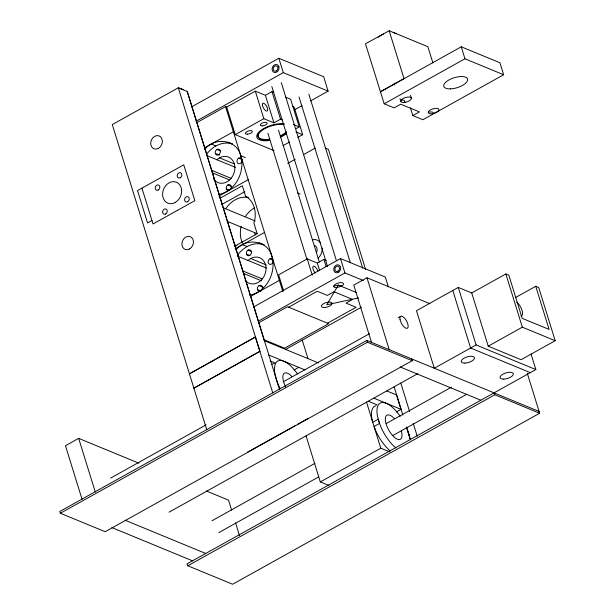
<?xml version="1.0" encoding="UTF-8"?>
<svg xmlns="http://www.w3.org/2000/svg" width="615" height="615" viewBox="0 0 615 615"><rect width="100%" height="100%" fill="white"/><g stroke="black" fill="none" stroke-linecap="round" stroke-linejoin="round"><path stroke-width="0.92" d="M433.652 113.444L433.683 113.198A5.52 2.306 -17.2 0 0 429.378 112.099L428.301 112.345M241.241 226.458L240.749 228.18A24.854 20.157 -67.6 0 0 242.479 243.171M404.27 102.451L404.616 101.898A5.52 2.306 -17.2 0 0 401.71 100.022L401.157 100.084M204.764 149.36C214.435 136.684 236.86 139.428 240.78 155.741C245.408 171.639 235.407 191.58 218.51 194.486M206.394 154.549C212.037 146.508 222.538 140.712 232.385 143.964L227.904 142.119M235.929 250.021C245.593 237.344 268.017 240.088 271.938 256.401C276.573 272.307 266.572 292.24 249.675 295.146M237.551 255.21C243.194 247.168 253.703 241.372 263.543 244.632M191.557 106.887L278.841 58.264L323.667 76.737L328.118 91.12L310.49 100.937M196.008 121.263L283.292 72.647L328.118 91.12M196.5 122.8L225.574 106.61L226.689 107.072L235.222 134.631L274.067 150.644M226.689 107.072L255.302 91.135L265.388 95.287L273.921 122.854L280.525 119.172L282.216 119.871M265.388 95.287L271.991 91.612L273.69 92.312M204.833 147.662L233.362 131.771M235.222 134.631L263.835 118.695L273.921 122.854M294.547 109.816L302.096 105.611M295.9 128.712L299.197 126.867L290.664 99.307L285.575 97.208M283.061 145.632L289.604 141.988M297.775 137.437L302.68 134.7L294.147 107.141L292.463 106.449M432.922 62.976L427.879 46.702L389.187 30.75L365.487 43.803L380.477 91.804L461.242 46.809L499.941 62.761L503.654 74.746L422.882 119.733L412.796 115.574L410.413 107.871M151.951 220.493L147.546 222.945L137.529 190.589L183.747 164.843L194.84 200.667L177.704 210.215M177.42 210.368L153.02 223.96L141.934 188.136M380.477 91.804L384.183 103.789L464.955 58.794L503.654 74.746M218.855 196.054L248.199 179.711M219.855 198.307L242.341 185.784L245.654 196.485L248.168 197.992A24.854 20.157 -67.6 0 1 254.841 219.563L253.864 223.014L257.178 233.715L234.692 246.238M287.728 163.413L295.246 159.224M303.602 154.573L315.303 148.054M221.492 204.634L244.808 191.642M412.796 115.574L419.399 111.899L400.719 104.204L394.115 107.879L384.183 103.789M235.176 248.783L264.519 232.432M319.546 270.246L317.325 263.059L307.239 258.9L278.626 274.836L283.63 291.018M250.828 296.261L279.356 280.371M317.325 263.059L323.921 259.384L326.473 260.429M253.711 306.893L340.487 258.561L385.313 277.034L388.373 286.921M258.162 321.276L344.938 272.937L363.396 280.548M258.454 322.921L287.52 306.731L328.61 323.667L284.591 348.182L263.612 339.542M288.643 307.193L317.255 291.256L327.334 295.415L333.937 291.733L352.618 299.436L346.014 303.11L356.1 307.269L327.488 323.206M255.394 337.035L189.443 373.828L255.394 337.035L259.907 351.388L193.886 388.173L259.83 351.373M138.967 463.218L78.666 438.372L65.467 445.729L82.087 499.426M429.939 303.718L366.978 277.772L353.779 285.129L371.522 342.463M285.468 349.505L361.389 307.216M294.047 369.984L298.759 367.355L304.963 369.899M110.562 478.147L206.117 424.834M283.238 381.807L369.577 333.645M398.074 317.74L400.588 316.341M515.923 297.314L535.734 286.283L538.725 287.512L555.191 340.718L521.082 359.721L488.21 346.176L471.743 292.963L458.29 287.42L416.478 310.713L434.282 368.239L476.102 344.946L535.857 369.577L187.022 563.886L187.806 565.777L232.624 584.25L539.647 413.234L527.255 373.205M539.094 411.435L366.824 340.433L59.809 511.457L60.362 513.256L105.188 531.729L412.204 360.705L411.65 358.906M60.362 513.256L367.386 342.232L412.204 360.705M471.743 292.963L505.853 273.967L508.843 275.197L522.197 318.339L549.087 329.417L535.734 286.283M247.637 452.117L295.684 425.319M297.337 424.396L308.107 418.385M169.064 512.172L417.885 373.566M488.21 346.176L522.327 327.172L555.191 340.718M396.321 411.965L401.034 409.336L396.583 394.961L386.827 390.956M211.952 520.782L314.957 463.318M386.135 423.612L451.448 387.166M218.848 532.598L318.501 477.002M393.031 435.42L466.724 394.307M306.032 435.804L320.307 481.929L380.777 448.189L389.672 451.841M187.806 565.777L494.829 394.761L539.647 413.234M380.324 91.743L404.024 78.682L389.187 30.75M341.648 286.121L338.258 285.122L336.774 287.651A5.104 2.137 -17.2 0 1 334.468 284.999A5.104 2.137 -17.2 0 1 341.932 282.662A5.104 2.137 -17.2 0 1 341.648 286.121L336.805 287.628L326.773 304.779L358.637 297.898M383.522 34.017L379.247 36.4A10.355 4.328 -17.2 0 0 378.225 37.292M229.08 190.427L229.718 190.12M333.753 286.083L338.258 285.122L356.223 292.402M393.177 32.395L396.252 33.664M183.416 89.644L178.312 87.791L112.284 124.568L206.763 429.77M298.759 367.355L268.817 355.063M272.791 392.993L178.312 87.791L187.275 91.489L264.373 340.718M264.435 340.748L318.539 362.942M373.997 398.236L401.034 409.336M368.5 401.303L377.018 404.808M187.214 91.466L276.289 379.055M320.307 481.929L329.017 485.496M293.255 124.422L299.197 126.867M295.953 131.933L302.68 134.7M325.189 148.077L328.448 149.422L365.61 269.47M240.78 155.741L245.262 157.586M211.352 144.033L215.834 145.878M238.72 158.14L242.087 159.523M216.949 149.491L220.316 150.875M215.358 153.45L219.555 155.18M219.547 157.863L234.361 163.967M207.017 155.649L235.391 167.342M297.476 192.933L300.135 194.025M211.606 170.301L231.117 178.342M212.475 172.907L229.318 179.849M227.934 184.961L231.294 186.345M245.654 196.485L248.145 197.507M226.335 188.92L229.703 190.304M223.253 207.809L255.164 220.962M227.12 221.3L257.262 233.723M259.061 242.779L264.281 244.901M242.51 244.693L246.992 246.538M269.885 258.8L272.407 259.838M248.114 250.151L251.474 251.535M234.938 245.078L236.706 245.8M246.515 254.11L249.875 255.502M530.361 372.644L470.598 348.013L452.794 290.488M250.705 258.523L266.395 264.988M237.259 256.017L266.526 268.079M242.748 270.9L262.259 278.941M243.663 273.498L261.398 280.809M259.092 285.629L263.297 287.359M257.5 289.58L260.86 290.972M400.219 366.994L480.838 400.227M270.162 360.944L275.243 363.042M206.356 490.993L228.519 500.133L231.617 510.143M125.106 520.236L205.733 553.469M111.899 527.593L192.526 560.826M494.045 392.87L494.829 394.761M406.261 427.202L408.468 432.868L409.959 438.91M276.235 379.032L279.525 389.649M461.242 46.809L464.955 58.794M531.053 354.055L535.857 369.577M505.853 273.967L522.327 327.172M410.505 95.356L411.35 98.108M399.965 98.654L400.811 101.406M458.29 287.42L476.102 344.946M394.215 83.171L394.769 84.985M400.788 383.099L409.582 411.504M413.265 423.42L417.239 436.25M366.978 277.772L389.241 349.674M308.845 94.172L362.696 268.14M394.1 386.766L402.894 415.179M406.584 427.094L410.551 439.902M407.745 431.023L409.06 435.259M299.036 96.962L350.335 262.69M366.824 340.433L367.386 342.232M278.841 58.264L283.292 72.647M340.487 258.561L344.938 272.937M281.293 82.625L336.405 260.66M271.83 86.592L327.511 266.464M271.991 91.612L280.525 119.172M323.921 259.384L326.15 266.572M366.509 402.087L380.777 448.189M278.495 130.188L319.323 262.059M255.302 91.135L263.835 118.695M307.239 258.9L312.243 275.082M267.886 133.201L307.008 259.584M302.249 340.126L307.923 358.453M225.574 106.61L282.8 291.495M235.56 522.881L239.512 535.627M78.666 438.372L95.294 492.069M286.605 133.401A17.258 7.211 -17.2 0 1 280.217 137.314M269.155 140.512A17.258 7.211 -17.2 0 1 256.855 135.431A17.258 7.211 -17.2 0 1 273.245 124.753L277.55 123.915A17.258 7.211 -17.2 0 1 284.238 123.823M315.303 272.952A4.42 1.807 60.9 0 1 313.243 266.31A4.42 1.807 60.9 0 1 317.855 271.107M216.826 159.854A13.807 11.201 -67.6 0 1 232.924 160.822A13.807 11.201 -67.6 0 1 229.687 179.834A13.807 11.201 -67.6 0 1 213.582 178.865M247.983 260.522A13.807 11.201 -67.6 0 1 263.943 261.275A13.807 11.201 -67.6 0 1 261.26 280.094A13.807 11.201 -67.6 0 1 245.185 280.163M241.664 158.793A3.037 2.46 -67.6 0 1 241.964 159.423M242.041 160.922A3.037 2.46 -67.6 0 1 238.612 163.659A3.037 2.46 -67.6 0 1 237.359 159.623A3.037 2.46 -67.6 0 1 241.226 158.286M231.102 188.298A3.037 2.46 -67.6 0 0 231.278 186.768L231.102 186.061A3.037 2.46 -67.6 0 0 228.411 184.738L227.765 185.046A3.037 2.46 -67.6 0 0 226.212 188.398L226.382 189.105A3.037 2.46 -67.6 0 0 228.411 190.542M273.252 260.814A3.037 2.46 -67.6 0 1 269.977 264.373A3.037 2.46 -67.6 0 1 268.64 260.053A3.037 2.46 -67.6 0 1 272.829 259.453M261.929 289.68A3.037 2.46 -67.6 0 0 262.436 287.428L262.267 286.721A3.037 2.46 -67.6 0 0 259.568 285.398L258.923 285.706A3.037 2.46 -67.6 0 0 257.37 289.058L257.547 289.765A3.037 2.46 -67.6 0 0 260.237 291.095M255.44 234.83A8.287 6.719 -67.6 0 1 254.641 233.093M245.554 216.249A24.854 20.157 -67.6 0 1 254.564 207.847M236.813 245.531A24.854 20.157 -67.6 0 1 234.2 245.024M226.136 208.247A24.854 20.157 -67.6 0 1 248.583 197.576M314.565 245.439A5.497 4.459 -67.6 0 1 316.656 252.188M395.86 447.943A27.614 11.339 60.8 0 1 381.354 428.025L378.848 421.598L377.349 415.555A27.614 11.339 60.8 0 1 382.968 402.494A27.614 11.339 60.8 0 1 400.196 416.301M401.364 431.077A13.807 5.673 60.8 0 1 395.66 438.264A13.807 5.673 60.8 0 1 385.336 420.03A13.807 5.673 60.8 0 1 394.184 418.392M285.706 386.927A13.807 5.673 60.8 0 1 283.484 374.143A13.807 5.673 60.8 0 1 291.741 376.342M280.225 388.703A27.614 11.339 60.8 0 1 276.496 379.855L274.951 373.782A27.614 11.339 60.8 0 1 280.355 360.444A27.614 11.339 60.8 0 1 297.552 373.966M272.099 364.226A27.614 11.339 60.8 0 1 274.252 363.534M390.364 451.01A27.614 11.339 60.8 0 1 375.857 431.092L374.066 426.502L379.563 423.435L378.256 419.207L372.759 422.274L371.852 418.623A27.614 11.339 60.8 0 1 376.08 405.677M312.358 239.765A11.047 8.956 -67.6 0 1 320.684 243.079M322.222 248.045A11.047 8.956 -67.6 0 1 318.093 258.285M516.646 302.18A8.226 3.367 60.9 0 1 522.081 310.437A8.226 3.367 60.9 0 1 520.92 315.972M286.121 132.794A15.867 6.627 -17.2 0 1 281.078 136.215M269.493 139.843A15.867 6.627 -17.2 0 1 258.185 135.169A15.867 6.627 -17.2 0 1 273.252 125.36L277.211 124.584A15.867 6.627 -17.2 0 1 284.092 124.622M286.452 131.679A15.867 6.627 -17.2 0 1 280.894 135.615M269.309 139.244A15.867 6.627 -17.2 0 1 257.885 135.5M257.931 134.893A15.867 6.627 -17.2 0 1 258.377 133.593M332.077 303.272L331.992 303.918A5.52 2.306 -17.2 0 1 323.659 307.508A5.52 2.306 -17.2 0 1 324.174 303.341A5.52 2.306 -17.2 0 1 332.077 303.272M428.348 111.945L428.271 112.591A5.52 2.306 -17.2 0 0 432.576 113.69L433.959 113.375A5.52 2.306 -17.2 0 0 438.895 109.785A5.52 2.306 -17.2 0 0 434.113 108.563A5.52 2.306 -17.2 0 0 428.348 111.945M217.087 149.399L216.472 149.806A3.037 2.46 -67.6 0 0 215.296 153.304L215.558 153.965A3.037 2.46 -67.6 0 0 218.44 154.819L219.055 154.419A3.037 2.46 -67.6 0 0 220.224 150.913L219.97 150.252A3.037 2.46 -67.6 0 0 217.087 149.399M248.245 250.067L247.63 250.466A3.037 2.46 -67.6 0 0 246.461 253.972L246.723 254.625A3.037 2.46 -67.6 0 0 249.598 255.479L250.213 255.079A3.037 2.46 -67.6 0 0 251.389 251.573L251.128 250.92A3.037 2.46 -67.6 0 0 248.245 250.067M405.416 102.298L404.07 102.474A5.52 2.306 -17.2 0 1 402.471 98.907A5.52 2.306 -17.2 0 1 411.151 97.747A5.52 2.306 -17.2 0 1 405.416 102.298M278.887 66.743L278.503 65.859A4.144 3.359 -67.6 0 0 272.622 66.881A4.144 3.359 -67.6 0 0 275.12 72.555A4.144 3.359 -67.6 0 0 278.887 66.743M262.244 125.875A3.59 1.499 -17.2 0 0 267.202 123.115A3.59 1.499 -17.2 0 0 261.805 123.3A3.59 1.499 -17.2 0 0 262.244 125.875M247.391 134.155A3.59 1.499 -17.2 0 0 252.342 131.395A3.59 1.499 -17.2 0 0 246.953 131.572A3.59 1.499 -17.2 0 0 247.391 134.155M262.405 105.219A4.42 1.807 60.9 0 0 266.787 111.123A4.42 1.807 60.9 0 0 265.872 105.142A4.42 1.807 60.9 0 0 262.405 105.219M276.312 70.917A2.76 2.237 -67.6 0 0 277.104 66.259A2.76 2.237 -67.6 0 0 273.291 68.38A2.76 2.237 -67.6 0 0 276.312 70.917M158.393 148.369A6.942 5.627 -67.6 0 0 160.392 136.668A6.942 5.627 -67.6 0 0 150.813 142.004A6.942 5.627 -67.6 0 0 158.393 148.369M189.535 248.967A6.865 5.566 -67.6 0 0 191.503 237.39A6.865 5.566 -67.6 0 0 182.032 242.671A6.865 5.566 -67.6 0 0 189.535 248.967M399.981 319.231A6.842 2.814 60.8 0 0 406.776 328.379A6.842 2.814 60.8 0 0 405.362 319.124A6.842 2.814 60.8 0 0 399.981 319.231M175.298 202.427A11.324 9.179 -67.6 0 0 178.288 183.316A11.324 9.179 -67.6 0 0 162.744 192.295A11.324 9.179 -67.6 0 0 175.298 202.427M158.255 190.004A2.76 2.237 -67.6 0 0 159.047 185.346A2.76 2.237 -67.6 0 0 155.234 187.467A2.76 2.237 -67.6 0 0 158.255 190.004M165.673 213.974A2.76 2.237 -67.6 0 0 166.465 209.315A2.76 2.237 -67.6 0 0 162.652 211.437A2.76 2.237 -67.6 0 0 165.673 213.974M187.683 201.712A2.76 2.237 -67.6 0 0 188.474 197.054A2.76 2.237 -67.6 0 0 184.661 199.175A2.76 2.237 -67.6 0 0 187.683 201.712M180.256 177.743A2.76 2.237 -67.6 0 0 181.056 173.084A2.76 2.237 -67.6 0 0 177.243 175.214A2.76 2.237 -67.6 0 0 180.256 177.743M464.955 363.104A6.903 2.883 -17.2 0 0 474.48 357.792A6.903 2.883 -17.2 0 0 464.117 358.138A6.903 2.883 -17.2 0 0 464.955 363.104M503.8 379.109A6.903 2.883 -17.2 0 0 513.325 373.805A6.903 2.883 -17.2 0 0 502.962 374.143A6.903 2.883 -17.2 0 0 503.8 379.109M337.95 271.207A2.76 2.237 -67.6 0 0 338.75 266.556A2.76 2.237 -67.6 0 0 334.937 268.678A2.76 2.237 -67.6 0 0 337.95 271.207M338.327 272.407A4.144 3.359 -67.6 0 0 339.511 265.426A4.144 3.359 -67.6 0 0 333.799 268.609A4.144 3.359 -67.6 0 0 338.327 272.407M450.48 88.868A12.431 5.189 -17.2 0 0 467.631 79.312A12.431 5.189 -17.2 0 0 448.965 79.935A12.431 5.189 -17.2 0 0 450.48 88.868"/></g></svg>
